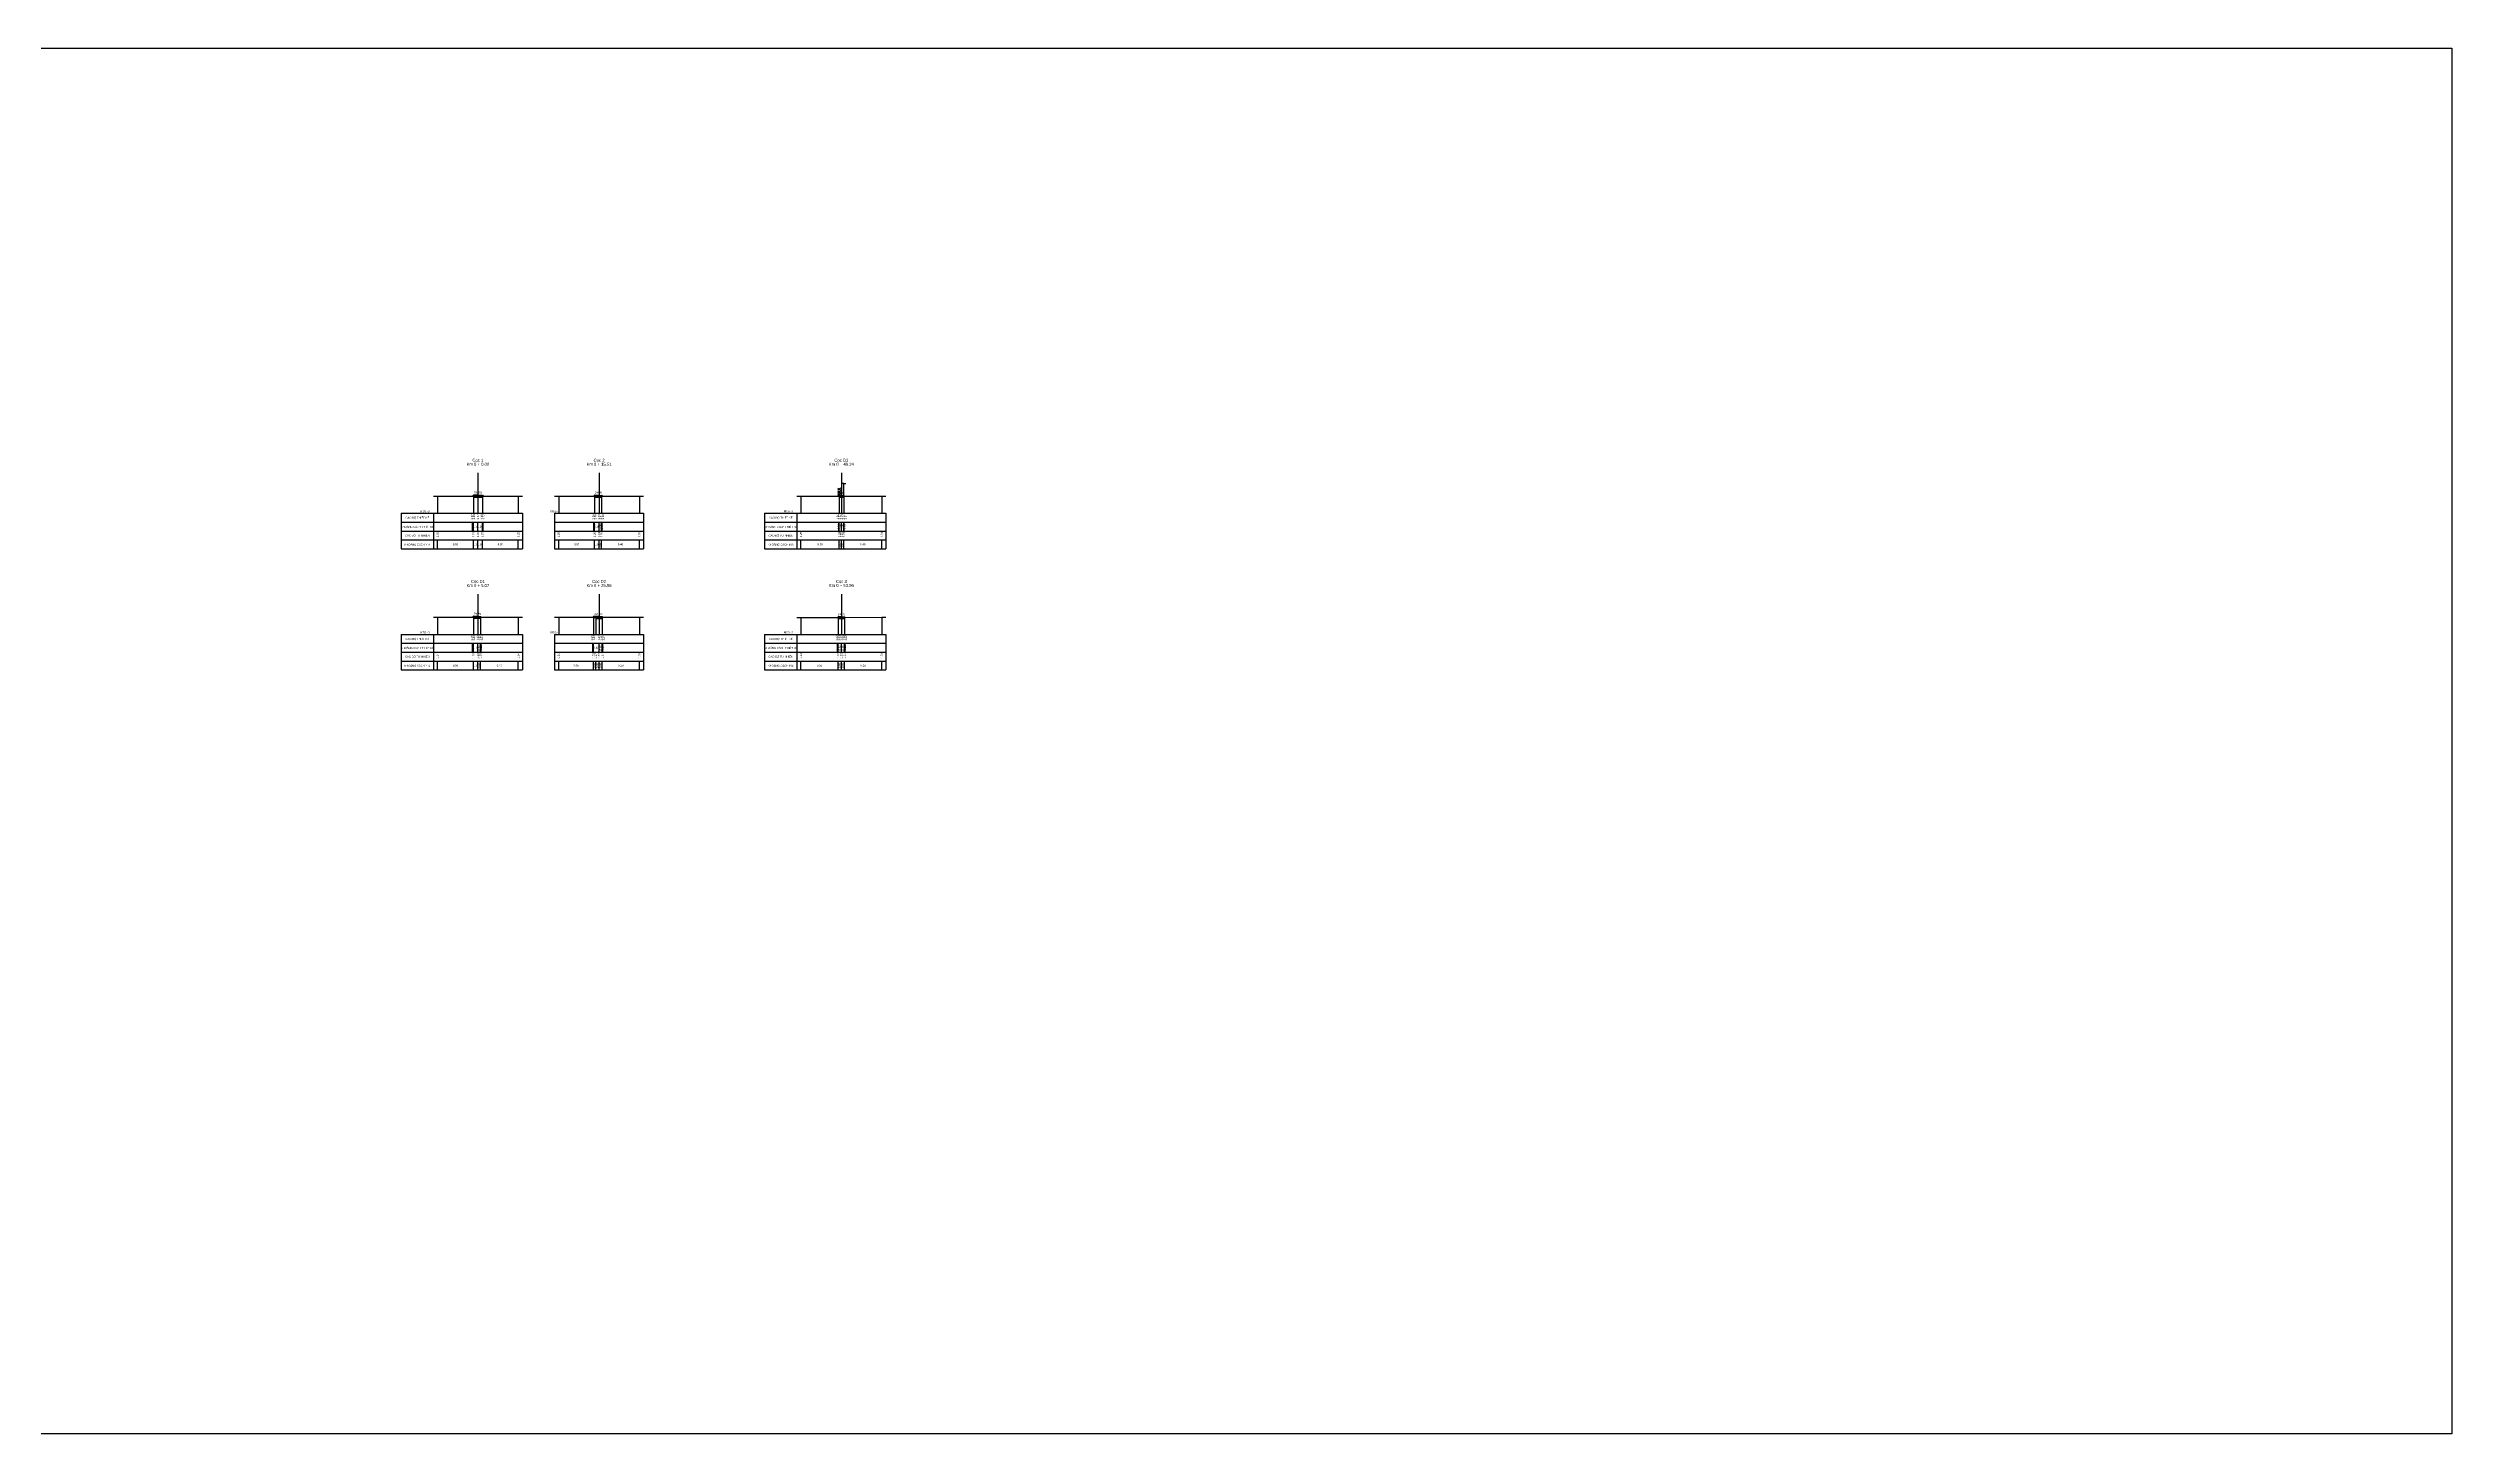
# Model space of a CAD drawing. Header units: inches. Extents: x -261 to 1013, y -2511 to 313.
# Drawn here: x 374 to 969, y -2114 to -1770 of the extents above; entities that cross this region are included whole.
import ezdxf
from ezdxf.enums import TextEntityAlignment as Align

# ---------------------------------------------------------------- set-up
doc = ezdxf.new("R2010")
doc.units = ezdxf.units.IN
doc.header["$MEASUREMENT"] = 0
for name, color, linetype in [('Bang TN tu nhien', 3, 'Continuous'), ('Dien thiet ke TN', 2, 'Continuous'), ('Duong cu', 8, 'Continuous'), ('Duong do thiet ke', 2, 'Continuous'), ('Duong dong trac ngang tu nhien', 9, 'Continuous'), ('KH_VAT', 8, 'Continuous'), ('Khuon duong1', 14, 'Continuous'), ('Mat duong PD 1', 1, 'Continuous'), ('Taluy', 1, 'Continuous'), ('Trac ngang tu nhien', 3, 'Continuous'), ('TracNgang', 7, 'Continuous')]:
    doc.layers.add(name, color=color, linetype=linetype)
doc.styles.add('BangTN', font='viet buddy.shx', dxfattribs={"width": 0.8})

# ---------------------------------------------------------------- blocks, each defined once
blk = doc.blocks.new('HANGRAO')
at = {"color": 2, "linetype": 'Continuous'}
for p, q in [((-1.3, 6.7), (1.2, 4.8)), ((1.2, 6.7), (-1.3, 4.8)), ((1.2, 4.4), (-1.3, 2.5)), ((-1.3, 4.4), (1.2, 2.5)), ((-1.3, 2.1), (1.2, 0.2)), ((1.2, 2.1), (-1.3, 0.2))]:
    blk.add_line(p, q, dxfattribs=at)
blk = doc.blocks.new('ChieuDungVat3.dwg')
at = {"layer": 'KH_VAT', "color": 1, "xscale": 1.5, "yscale": 1.5, "zscale": 1.5}
blk.add_blockref('HANGRAO', (0, 0), dxfattribs=at)
blk = doc.blocks.new('CHIEUDUNGVAT12')
at = {"layer": 'KH_VAT', "color": 1}
for q in [(-2.5, 15.6), (2.5, 15.6)]:
    blk.add_line((0, 15.6), q, dxfattribs=at)
at = {"layer": 'KH_VAT', "color": 7}
blk.add_lwpolyline([(0, 0), (0, 15.6)], dxfattribs=at)
blk = doc.blocks.new('ChieuDungVat4.dwg')
at = {"layer": 'KH_VAT', "color": 1}
blk.add_blockref('CHIEUDUNGVAT12', (0, 0), dxfattribs=at)

msp = doc.modelspace()

# ---------------------------------------------------------------- linework, layer by layer
msp.add_lwpolyline([(-221.37, -1770.44), (969.22, -1770.44), (969.22, -2113.56), (-221.37, -2113.56)], close=True)
at = {"layer": 'Bang TN tu nhien', "color": 3}
for p, q in [((480.37, -1875.61), (480.37, -1885.61)), ((510.37, -1875.61), (510.37, -1885.61)), ((570.37, -1875.61), (570.37, -1885.61)), ((461.37, -1885.61), (461.37, -1894.41)), ((461.37, -1885.61), (491.37, -1885.61)), ((469.37, -1885.61), (469.37, -1894.41)), ((491.37, -1885.61), (491.37, -1894.41)), ((499.37, -1885.61), (499.37, -1894.41)), ((499.37, -1885.61), (521.37, -1885.61)), ((521.37, -1885.61), (521.37, -1894.41)), ((551.37, -1885.61), (551.37, -1894.41)), ((551.37, -1885.61), (581.37, -1885.61)), ((559.37, -1885.61), (559.37, -1894.41)), ((581.37, -1885.61), (581.37, -1894.41)), ((461.37, -1887.81), (491.37, -1887.81)), ((461.37, -1890.01), (491.37, -1890.01)), ((461.37, -1892.21), (491.37, -1892.21)), ((499.37, -1887.81), (521.37, -1887.81)), ((499.37, -1890.01), (521.37, -1890.01)), ((499.37, -1892.21), (521.37, -1892.21)), ((551.37, -1887.81), (581.37, -1887.81)), ((551.37, -1890.01), (581.37, -1890.01)), ((551.37, -1892.21), (581.37, -1892.21)), ((461.37, -1894.41), (491.37, -1894.41)), ((499.37, -1894.41), (521.37, -1894.41)), ((551.37, -1894.41), (581.37, -1894.41)), ((480.37, -1905.61), (480.37, -1915.61)), ((510.37, -1905.61), (510.37, -1915.61)), ((570.37, -1905.61), (570.37, -1915.61)), ((461.37, -1915.61), (461.37, -1924.41)), ((461.37, -1915.61), (491.37, -1915.61)), ((469.37, -1915.61), (469.37, -1924.41)), ((491.37, -1915.61), (491.37, -1924.41)), ((499.37, -1915.61), (499.37, -1924.41)), ((499.37, -1915.61), (521.37, -1915.61)), ((521.37, -1915.61), (521.37, -1924.41)), ((551.37, -1915.61), (551.37, -1924.41)), ((551.37, -1915.61), (581.37, -1915.61)), ((559.37, -1915.61), (559.37, -1924.41)), ((581.37, -1915.61), (581.37, -1924.41)), ((461.37, -1917.81), (491.37, -1917.81)), ((461.37, -1920.01), (491.37, -1920.01)), ((461.37, -1922.21), (491.37, -1922.21)), ((499.37, -1917.81), (521.37, -1917.81)), ((499.37, -1920.01), (521.37, -1920.01)), ((499.37, -1922.21), (521.37, -1922.21)), ((551.37, -1917.81), (581.37, -1917.81)), ((551.37, -1920.01), (581.37, -1920.01)), ((551.37, -1922.21), (581.37, -1922.21)), ((461.37, -1924.41), (491.37, -1924.41)), ((499.37, -1924.41), (521.37, -1924.41)), ((551.37, -1924.41), (581.37, -1924.41))]:
    msp.add_line(p, q, dxfattribs=at)
at = {"layer": 'Dien thiet ke TN'}
for p, q in [((479.27, -1881.11), (479.27, -1885.61)), ((479.27, -1881.11), (479.27, -1885.61)), ((479.27, -1881.11), (479.27, -1885.61)), ((479.27, -1881.11), (479.27, -1885.61)), ((479.27, -1881.11), (479.27, -1885.61)), ((481.47, -1881.11), (481.47, -1885.61)), ((481.47, -1881.11), (481.47, -1885.61)), ((481.47, -1881.11), (481.47, -1885.61)), ((481.47, -1881.11), (481.47, -1885.61)), ((481.47, -1881.11), (481.47, -1885.61)), ((480.37, -1881.14), (480.37, -1885.61)), ((480.37, -1881.14), (480.37, -1885.61)), ((509.27, -1881.16), (509.27, -1885.61)), ((509.27, -1881.16), (509.27, -1885.61)), ((509.27, -1881.16), (509.27, -1885.61)), ((509.27, -1881.16), (509.27, -1885.61)), ((509.27, -1881.16), (509.27, -1885.61)), ((510.37, -1881.18), (510.37, -1885.61)), ((510.37, -1881.18), (510.37, -1885.61)), ((510.97, -1881.17), (510.97, -1885.61)), ((510.97, -1881.17), (510.97, -1885.61)), ((510.97, -1881.17), (510.97, -1885.61)), ((510.97, -1881.17), (510.97, -1885.61)), ((510.97, -1881.17), (510.97, -1885.61)), ((569.87, -1881.24), (569.87, -1885.61)), ((569.87, -1881.24), (569.87, -1885.61)), ((569.87, -1881.24), (569.87, -1885.61)), ((569.87, -1881.24), (569.87, -1885.61)), ((569.87, -1881.24), (569.87, -1885.61)), ((570.37, -1881.25), (570.37, -1885.61)), ((570.37, -1881.25), (570.37, -1885.61)), ((570.97, -1881.24), (570.97, -1885.61)), ((570.97, -1881.24), (570.97, -1885.61)), ((570.97, -1881.24), (570.97, -1885.61)), ((570.97, -1881.24), (570.97, -1885.61)), ((570.97, -1881.24), (570.97, -1885.61)), ((479.27, -1911.13), (479.27, -1915.61)), ((479.27, -1911.13), (479.27, -1915.61)), ((479.27, -1911.13), (479.27, -1915.61)), ((479.27, -1911.13), (479.27, -1915.61)), ((479.27, -1911.13), (479.27, -1915.61)), ((480.37, -1911.15), (480.37, -1915.61)), ((480.37, -1911.15), (480.37, -1915.61)), ((480.97, -1911.14), (480.97, -1915.61)), ((480.97, -1911.14), (480.97, -1915.61)), ((480.97, -1911.14), (480.97, -1915.61)), ((480.97, -1911.14), (480.97, -1915.61)), ((480.97, -1911.14), (480.97, -1915.61)), ((508.97, -1911.18), (508.97, -1915.61)), ((508.97, -1911.18), (508.97, -1915.61)), ((508.97, -1911.18), (508.97, -1915.61)), ((508.97, -1911.18), (508.97, -1915.61)), ((508.97, -1911.18), (508.97, -1915.61)), ((510.37, -1911.21), (510.37, -1915.61)), ((510.37, -1911.21), (510.37, -1915.61)), ((511.17, -1911.19), (511.17, -1915.61)), ((511.17, -1911.19), (511.17, -1915.61)), ((511.17, -1911.19), (511.17, -1915.61)), ((511.17, -1911.19), (511.17, -1915.61)), ((511.17, -1911.19), (511.17, -1915.61)), ((569.57, -1911.27), (569.57, -1915.61)), ((569.57, -1911.27), (569.57, -1915.61)), ((569.57, -1911.27), (569.57, -1915.61)), ((569.57, -1911.27), (569.57, -1915.61)), ((569.57, -1911.27), (569.57, -1915.61)), ((570.37, -1911.29), (570.37, -1915.61)), ((570.37, -1911.29), (570.37, -1915.61)), ((571.17, -1911.27), (571.17, -1915.61)), ((571.17, -1911.27), (571.17, -1915.61)), ((571.17, -1911.27), (571.17, -1915.61)), ((571.17, -1911.27), (571.17, -1915.61)), ((571.17, -1911.27), (571.17, -1915.61))]:
    msp.add_line(p, q, dxfattribs=at)
at = {"layer": 'Duong cu'}
for points in [[(479.27, -1881.34), (479.27, -1881.63), (480.37, -1881.6), (481.47, -1881.63), (481.47, -1881.34)], [(479.27, -1881.41), (480.37, -1881.38), (481.47, -1881.41)], [(479.27, -1881.51), (480.37, -1881.48), (481.47, -1881.51)], [(509.27, -1881.35), (509.27, -1881.64), (510.37, -1881.66), (510.97, -1881.64), (510.97, -1881.35)], [(509.27, -1881.42), (510.37, -1881.44), (510.97, -1881.42)], [(509.27, -1881.52), (510.37, -1881.54), (510.97, -1881.52)], [(569.87, -1881.37), (569.87, -1881.66), (570.37, -1881.65), (570.97, -1881.66), (570.97, -1881.37)], [(569.87, -1881.44), (570.37, -1881.43), (570.97, -1881.44)], [(569.87, -1881.54), (570.37, -1881.53), (570.97, -1881.54)], [(479.27, -1911.36), (479.27, -1911.65), (480.37, -1911.62), (480.97, -1911.65), (480.97, -1911.36)], [(479.27, -1911.43), (480.37, -1911.4), (480.97, -1911.43)], [(479.27, -1911.53), (480.37, -1911.5), (480.97, -1911.53)], [(509.57, -1911.34), (509.57, -1911.63), (510.37, -1911.63), (511.17, -1911.63), (511.17, -1911.34)], [(509.57, -1911.41), (510.37, -1911.41), (511.17, -1911.41)], [(509.57, -1911.51), (510.37, -1911.51), (511.17, -1911.51)], [(569.57, -1911.39), (569.57, -1911.68), (570.37, -1911.68), (571.17, -1911.68), (571.17, -1911.39)], [(569.57, -1911.46), (570.37, -1911.46), (571.17, -1911.46)], [(569.57, -1911.56), (570.37, -1911.56), (571.17, -1911.56)]]:
    msp.add_lwpolyline(points, dxfattribs=at)
at = {"layer": 'Duong do thiet ke', "color": 1}
for centre in [(480.37, -1881.14), (510.37, -1881.18), (570.37, -1881.25), (480.37, -1911.15), (510.37, -1911.21), (570.37, -1911.29)]:
    msp.add_circle(centre, 0.1, dxfattribs=at)
at = {"layer": 'Duong dong trac ngang tu nhien', "color": 8}
for p, q in [((470.37, -1881.34), (470.37, -1885.61)), ((479.27, -1881.34), (479.27, -1885.61)), ((480.37, -1881.31), (480.37, -1885.61)), ((481.47, -1881.34), (481.47, -1885.61)), ((490.37, -1881.36), (490.37, -1885.61)), ((500.37, -1881.35), (500.37, -1885.61)), ((509.27, -1881.35), (509.27, -1885.61)), ((510.37, -1881.37), (510.37, -1885.61)), ((510.97, -1881.35), (510.97, -1885.61)), ((520.37, -1881.36), (520.37, -1885.61)), ((560.37, -1881.36), (560.37, -1885.61)), ((569.87, -1881.37), (569.87, -1885.61)), ((570.37, -1881.36), (570.37, -1885.61)), ((570.97, -1881.37), (570.97, -1885.61)), ((580.37, -1881.37), (580.37, -1885.61)), ((470.37, -1911.36), (470.37, -1915.61)), ((479.27, -1911.36), (479.27, -1915.61)), ((480.37, -1911.33), (480.37, -1915.61)), ((480.97, -1911.36), (480.97, -1915.61)), ((490.37, -1911.36), (490.37, -1915.61)), ((500.37, -1911.36), (500.37, -1915.61)), ((508.97, -1911.36), (508.97, -1915.61)), ((509.57, -1911.34), (509.57, -1915.61)), ((510.37, -1911.34), (510.37, -1915.61)), ((511.17, -1911.34), (511.17, -1915.61)), ((520.37, -1911.35), (520.37, -1915.61)), ((560.37, -1911.39), (560.37, -1915.61)), ((569.57, -1911.39), (569.57, -1915.61)), ((570.37, -1911.39), (570.37, -1915.61)), ((571.17, -1911.39), (571.17, -1915.61)), ((580.37, -1911.37), (580.37, -1915.61))]:
    msp.add_line(p, q, dxfattribs=at)
at = {"layer": 'Khuon duong1', "color": 3}
for points in [[(479.27, -1881.11), (479.27, -1881.26), (479.27, -1881.36), (480.37, -1881.39), (480.37, -1881.29), (480.37, -1881.14)], [(480.37, -1881.14), (480.37, -1881.29), (480.37, -1881.39), (481.47, -1881.36), (481.47, -1881.26), (481.47, -1881.11)], [(509.27, -1881.16), (509.27, -1881.31), (509.27, -1881.41), (510.37, -1881.43), (510.37, -1881.33), (510.37, -1881.18)], [(510.37, -1881.18), (510.37, -1881.33), (510.37, -1881.43), (510.97, -1881.42), (510.97, -1881.32), (510.97, -1881.17)], [(569.87, -1881.24), (569.87, -1881.39), (569.87, -1881.49), (570.37, -1881.5), (570.37, -1881.4), (570.37, -1881.25)], [(570.37, -1881.25), (570.37, -1881.4), (570.37, -1881.5), (570.97, -1881.49), (570.97, -1881.39), (570.97, -1881.24)], [(479.27, -1911.13), (479.27, -1911.28), (479.27, -1911.38), (480.37, -1911.4), (480.37, -1911.3), (480.37, -1911.15)], [(480.37, -1911.15), (480.37, -1911.3), (480.37, -1911.4), (480.97, -1911.39), (480.97, -1911.29), (480.97, -1911.14)], [(508.97, -1911.18), (508.97, -1911.33), (508.97, -1911.43), (510.37, -1911.46), (510.37, -1911.36), (510.37, -1911.21)], [(510.37, -1911.21), (510.37, -1911.36), (510.37, -1911.46), (511.17, -1911.44), (511.17, -1911.34), (511.17, -1911.19)], [(569.57, -1911.27), (569.57, -1911.42), (569.57, -1911.52), (570.37, -1911.54), (570.37, -1911.44), (570.37, -1911.29)], [(570.37, -1911.29), (570.37, -1911.44), (570.37, -1911.54), (571.17, -1911.52), (571.17, -1911.42), (571.17, -1911.27)]]:
    msp.add_lwpolyline(points, dxfattribs=at)
at = {"layer": 'Khuon duong1', "color": 2}
for points in [[(479.27, -1881.26), (480.37, -1881.29)], [(480.37, -1881.29), (481.47, -1881.26)], [(509.27, -1881.31), (510.37, -1881.33)], [(510.37, -1881.33), (510.97, -1881.32)], [(569.87, -1881.39), (570.37, -1881.4)], [(570.37, -1881.4), (570.97, -1881.39)], [(479.27, -1911.28), (480.37, -1911.3)], [(480.37, -1911.3), (480.97, -1911.29)], [(508.97, -1911.33), (510.37, -1911.36)], [(510.37, -1911.36), (511.17, -1911.34)], [(569.57, -1911.42), (570.37, -1911.44)], [(570.37, -1911.44), (571.17, -1911.42)]]:
    msp.add_lwpolyline(points, dxfattribs=at)
at = {"layer": 'Mat duong PD 1'}
for points in [[(480.37, -1881.14), (479.27, -1881.11)], [(480.37, -1881.14), (481.47, -1881.11)], [(510.37, -1881.18), (509.27, -1881.16)], [(510.37, -1881.18), (510.97, -1881.17)], [(570.37, -1881.25), (569.87, -1881.24)], [(570.37, -1881.25), (570.97, -1881.24)], [(480.37, -1911.15), (479.27, -1911.13)], [(480.37, -1911.15), (480.97, -1911.14)], [(510.37, -1911.21), (508.97, -1911.18)], [(510.37, -1911.21), (511.17, -1911.19)], [(570.37, -1911.29), (569.57, -1911.27)], [(570.37, -1911.29), (571.17, -1911.27)]]:
    msp.add_lwpolyline(points, dxfattribs=at)
at = {"layer": 'Taluy'}
for points in [[(479.27, -1881.11), (479.05, -1881.34), (479.05, -1881.34)], [(481.47, -1881.11), (481.69, -1881.34), (481.69, -1881.34)], [(509.27, -1881.16), (509.08, -1881.35), (509.08, -1881.35)], [(510.97, -1881.17), (511.15, -1881.35), (511.15, -1881.35)], [(569.87, -1881.24), (569.74, -1881.37), (569.74, -1881.37)], [(570.97, -1881.24), (571.1, -1881.37), (571.1, -1881.37)], [(479.27, -1911.13), (479.04, -1911.36), (479.04, -1911.36)], [(480.97, -1911.14), (481.19, -1911.36), (481.19, -1911.36)], [(508.97, -1911.18), (508.79, -1911.36), (508.79, -1911.36)], [(511.17, -1911.19), (511.31, -1911.34), (511.31, -1911.34)], [(569.57, -1911.27), (569.45, -1911.39), (569.45, -1911.39)], [(571.17, -1911.27), (571.28, -1911.39), (571.28, -1911.39)]]:
    msp.add_lwpolyline(points, dxfattribs=at)
at = {"layer": 'Trac ngang tu nhien', "color": 3}
for points in [[(469.37, -1881.34), (470.37, -1881.34), (479.27, -1881.34), (480.37, -1881.31), (481.47, -1881.34), (490.37, -1881.36), (491.37, -1881.36)], [(499.37, -1881.35), (500.37, -1881.35), (509.27, -1881.35), (510.37, -1881.37), (510.97, -1881.35), (520.37, -1881.36), (521.37, -1881.36)], [(559.37, -1881.36), (560.37, -1881.36), (569.87, -1881.37), (570.37, -1881.36), (570.97, -1881.37), (580.37, -1881.37), (581.37, -1881.37)], [(469.37, -1911.36), (470.37, -1911.36), (479.27, -1911.36), (480.37, -1911.33), (480.97, -1911.36), (490.37, -1911.36), (491.37, -1911.36)], [(499.37, -1911.36), (500.37, -1911.36), (508.97, -1911.36), (509.57, -1911.34), (510.37, -1911.34), (511.17, -1911.34), (520.37, -1911.35), (521.37, -1911.35)], [(559.37, -1911.39), (560.37, -1911.39), (569.57, -1911.39), (570.37, -1911.39), (571.17, -1911.39), (580.37, -1911.37), (581.37, -1911.37)]]:
    msp.add_lwpolyline(points, dxfattribs=at)
at = {"layer": 'TracNgang', "color": 3}
for p, q in [((470.37, -1894.41), (470.37, -1892.21)), ((479.27, -1894.41), (479.27, -1892.21)), ((480.37, -1894.41), (480.37, -1892.21)), ((481.47, -1894.41), (481.47, -1892.21)), ((490.37, -1894.41), (490.37, -1892.21)), ((500.37, -1894.41), (500.37, -1892.21)), ((509.27, -1894.41), (509.27, -1892.21)), ((510.37, -1894.41), (510.37, -1892.21)), ((510.97, -1894.41), (510.97, -1892.21)), ((520.37, -1894.41), (520.37, -1892.21)), ((560.37, -1894.41), (560.37, -1892.21)), ((569.87, -1894.41), (569.87, -1892.21)), ((570.37, -1894.41), (570.37, -1892.21)), ((570.97, -1894.41), (570.97, -1892.21)), ((580.37, -1894.41), (580.37, -1892.21)), ((470.37, -1924.41), (470.37, -1922.21)), ((479.27, -1924.41), (479.27, -1922.21)), ((480.37, -1924.41), (480.37, -1922.21)), ((480.97, -1924.41), (480.97, -1922.21)), ((490.37, -1924.41), (490.37, -1922.21)), ((500.37, -1924.41), (500.37, -1922.21)), ((508.97, -1924.41), (508.97, -1922.21)), ((509.57, -1924.41), (509.57, -1922.21)), ((510.37, -1924.41), (510.37, -1922.21)), ((511.17, -1924.41), (511.17, -1922.21)), ((520.37, -1924.41), (520.37, -1922.21)), ((560.37, -1924.41), (560.37, -1922.21)), ((569.57, -1924.41), (569.57, -1922.21)), ((570.37, -1924.41), (570.37, -1922.21)), ((571.17, -1924.41), (571.17, -1922.21)), ((580.37, -1924.41), (580.37, -1922.21))]:
    msp.add_line(p, q, dxfattribs=at)
at = {"layer": 'TracNgang', "color": 2}
for p, q in [((479.05, -1890.01), (479.05, -1887.81)), ((479.27, -1890.01), (479.27, -1887.81)), ((480.37, -1890.01), (480.37, -1887.81)), ((481.47, -1890.01), (481.47, -1887.81)), ((481.69, -1890.01), (481.69, -1887.81)), ((509.08, -1890.01), (509.08, -1887.81)), ((509.27, -1890.01), (509.27, -1887.81)), ((510.37, -1890.01), (510.37, -1887.81)), ((510.97, -1890.01), (510.97, -1887.81)), ((511.15, -1890.01), (511.15, -1887.81)), ((569.74, -1890.01), (569.74, -1887.81)), ((569.87, -1890.01), (569.87, -1887.81)), ((570.37, -1890.01), (570.37, -1887.81)), ((570.97, -1890.01), (570.97, -1887.81)), ((571.1, -1890.01), (571.1, -1887.81)), ((479.04, -1920.01), (479.04, -1917.81)), ((479.27, -1920.01), (479.27, -1917.81)), ((480.37, -1920.01), (480.37, -1917.81)), ((480.97, -1920.01), (480.97, -1917.81)), ((481.19, -1920.01), (481.19, -1917.81)), ((508.79, -1920.01), (508.79, -1917.81)), ((508.97, -1920.01), (508.97, -1917.81)), ((510.37, -1920.01), (510.37, -1917.81)), ((511.17, -1920.01), (511.17, -1917.81)), ((511.31, -1920.01), (511.31, -1917.81)), ((569.45, -1920.01), (569.45, -1917.81)), ((569.57, -1920.01), (569.57, -1917.81)), ((570.37, -1920.01), (570.37, -1917.81)), ((571.17, -1920.01), (571.17, -1917.81)), ((571.28, -1920.01), (571.28, -1917.81))]:
    msp.add_line(p, q, dxfattribs=at)

# ---------------------------------------------------------------- block references
at = {"color": 3, "xscale": 0.2, "yscale": 0.2000000000000002, "zscale": 0.2}
for name, p in [('ChieuDungVat3.dwg', (569.87, -1881.37)), ('ChieuDungVat4.dwg', (570.97, -1881.37))]:
    msp.add_blockref(name, p, dxfattribs=at)

# ---------------------------------------------------------------- texts
at = {"layer": 'Bang TN tu nhien', "color": 3, "style": 'BangTN', "width": 0.8}
for s, p in [('CAO ĐỘ THIẾT KẾ', (465.37, -1886.71)), ('CAO ĐỘ THIẾT KẾ', (555.37, -1886.71)), ('KHOẢNG CÁCH THIÊT KẾ', (465.37, -1888.91)), ('KHOẢNG CÁCH MIA', (465.37, -1893.31)), ('CAO ĐỘ TỰ NHIÊN', (465.37, -1891.11)), ('KHOẢNG CÁCH THIÊT KẾ', (555.37, -1888.91)), ('KHOẢNG CÁCH MIA', (555.37, -1893.31)), ('CAO ĐỘ TỰ NHIÊN', (555.37, -1891.11)), ('CAO ĐỘ THIẾT KẾ', (465.37, -1916.71)), ('CAO ĐỘ THIẾT KẾ', (555.37, -1916.71)), ('KHOẢNG CÁCH THIÊT KẾ', (465.37, -1918.91)), ('CAO ĐỘ TỰ NHIÊN', (465.37, -1921.11)), ('KHOẢNG CÁCH THIÊT KẾ', (555.37, -1918.91)), ('CAO ĐỘ TỰ NHIÊN', (555.37, -1921.11)), ('KHOẢNG CÁCH MIA', (465.37, -1923.31)), ('KHOẢNG CÁCH MIA', (555.37, -1923.31))]:
    msp.add_text(s, height=0.5, dxfattribs=at).set_placement(p, align=Align.MIDDLE)
at = {"layer": 'Dien thiet ke TN', "color": 2, "style": 'BangTN', "width": 0.8}
for rotation, p in [(358.85424, (479.82, -1880.87)), (1.14576, (480.91, -1880.87)), (358.85424, (509.82, -1880.92)), (1.14576, (510.66, -1880.92)), (358.85424, (570.12, -1880.99)), (1.14576, (570.66, -1880.99)), (358.85424, (479.82, -1910.89)), (1.14576, (480.66, -1910.89)), (358.85424, (509.67, -1910.94)), (1.14576, (510.76, -1910.95)), (358.85424, (569.97, -1911.03)), (1.14576, (570.76, -1911.03))]:
    msp.add_text('2%', height=0.5, rotation=rotation, dxfattribs=at).set_placement(p, align=Align.BOTTOM_CENTER)
at = {"layer": 'Trac ngang tu nhien', "color": 3, "style": 'BangTN'}
for s, p in [('Km 0 + 0.00', (480.37, -1873.86)), ('Cọc 1', (480.37, -1872.86)), ('Km 0 + 15.51', (510.37, -1873.86)), ('Cọc 2', (510.37, -1872.86)), ('Km 0 + 40.24', (570.37, -1873.86)), ('Cọc D3', (570.37, -1872.86)), ('Km 0 + 5.07', (480.37, -1903.86)), ('Cọc D1', (480.37, -1902.86)), ('Km 0 + 25.95', (510.37, -1903.86)), ('Cọc D2', (510.37, -1902.86)), ('Km 0 + 53.96', (570.37, -1903.86)), ('Cọc 3', (570.37, -1902.86))]:
    msp.add_text(s, height=0.75, dxfattribs=at).set_placement(p, align=Align.CENTER)
at = {"layer": 'Trac ngang tu nhien', "color": 3, "char_height": 0.5, "style": 'BangTN'}
for insert, attachment_point in [((468.37, -1885.36), 9), ((498.37, -1885.36), 7), ((558.37, -1885.36), 9), ((468.37, -1915.36), 9), ((498.37, -1915.36), 7), ((558.37, -1915.36), 9)]:
    msp.add_mtext('MSS -3', dxfattribs=dict(at, insert=insert, attachment_point=attachment_point))
at = {"layer": 'TracNgang', "color": 2, "style": 'BangTN', "width": 0.8}
for s, p in [('1.27', (478.91, -1885.86)), ('1.49', (479.41, -1885.86)), ('1.47', (480.37, -1885.86)), ('1.49', (481.33, -1885.86)), ('1.27', (481.83, -1885.86)), ('1.26', (508.92, -1885.86)), ('1.45', (509.42, -1885.86)), ('1.43', (510.32, -1885.86)), ('1.44', (510.82, -1885.86)), ('1.26', (511.32, -1885.86)), ('1.24', (569.46, -1885.86)), ('1.37', (569.96, -1885.86)), ('1.36', (570.33, -1885.86)), ('1.37', (570.83, -1885.86)), ('1.24', (571.33, -1885.86)), ('1.25', (478.9, -1915.86)), ('1.48', (479.4, -1915.86)), ('1.46', (480.34, -1915.86)), ('1.47', (480.84, -1915.86)), ('1.25', (481.34, -1915.86)), ('1.25', (508.63, -1915.86)), ('1.43', (509.13, -1915.86)), ('1.40', (510.37, -1915.86)), ('1.41', (510.99, -1915.86)), ('1.27', (511.49, -1915.86)), ('1.22', (569.26, -1915.86)), ('1.34', (569.76, -1915.86)), ('1.32', (570.37, -1915.86)), ('1.34', (570.98, -1915.86)), ('1.22', (571.48, -1915.86))]:
    msp.add_text(s, height=0.5, rotation=90, dxfattribs=at).set_placement(p, align=Align.MIDDLE_RIGHT)
at = {"layer": 'TracNgang', "color": 3, "style": 'BangTN', "width": 0.8}
for s, p in [('1.26', (470.37, -1890.26)), ('1.27', (479.27, -1890.26)), ('1.30', (480.37, -1890.26)), ('1.27', (481.47, -1890.26)), ('1.25', (490.37, -1890.26)), ('1.25', (500.37, -1890.26)), ('1.26', (509.27, -1890.26)), ('1.24', (510.37, -1890.26)), ('1.26', (510.97, -1890.26)), ('1.25', (520.37, -1890.26)), ('1.25', (560.37, -1890.26)), ('1.24', (569.87, -1890.26)), ('1.25', (570.37, -1890.26)), ('1.24', (570.97, -1890.26)), ('1.24', (580.37, -1890.26)), ('1.24', (470.37, -1920.26)), ('1.25', (479.27, -1920.26)), ('1.28', (480.37, -1920.26)), ('1.25', (480.97, -1920.26)), ('1.24', (490.37, -1920.26)), ('1.24', (500.37, -1920.26)), ('1.25', (508.97, -1920.26)), ('1.27', (509.57, -1920.26)), ('1.27', (510.37, -1920.26)), ('1.27', (511.17, -1920.26)), ('1.26', (520.37, -1920.26)), ('1.21', (560.37, -1920.26)), ('1.22', (569.57, -1920.26)), ('1.22', (570.37, -1920.26)), ('1.22', (571.17, -1920.26)), ('1.23', (580.37, -1920.26))]:
    msp.add_text(s, height=0.5, rotation=90, dxfattribs=at).set_placement(p, align=Align.MIDDLE_RIGHT)
at = {"layer": 'TracNgang', "color": 2, "style": 'BangTN', "width": 0.8}
for s, p in [('0.22', (479.16, -1888.91)), ('0.22', (481.58, -1888.91)), ('0.19', (509.17, -1888.91)), ('0.60', (510.61, -1888.91)), ('0.18', (511.11, -1888.91)), ('0.13', (569.61, -1888.91)), ('0.50', (570.11, -1888.91)), ('0.60', (570.61, -1888.91)), ('0.13', (571.11, -1888.91)), ('0.23', (479.15, -1918.91)), ('0.60', (480.62, -1918.91)), ('0.22', (481.12, -1918.91)), ('0.18', (508.88, -1918.91)), ('0.80', (510.75, -1918.91)), ('0.14', (511.25, -1918.91)), ('0.12', (569.49, -1918.91)), ('0.80', (569.99, -1918.91)), ('0.80', (570.75, -1918.91)), ('0.12', (571.25, -1918.91))]:
    msp.add_text(s, height=0.5, rotation=90, dxfattribs=at).set_placement(p, align=Align.MIDDLE)
for s, p in [('1.10', (479.82, -1888.91)), ('1.10', (480.92, -1888.91)), ('1.10', (509.82, -1888.91)), ('1.10', (479.82, -1918.91)), ('1.40', (509.67, -1918.91))]:
    msp.add_text(s, height=0.5, dxfattribs=at).set_placement(p, align=Align.MIDDLE)
at = {"layer": 'TracNgang', "color": 3, "style": 'BangTN', "width": 0.8}
for s, p in [('0.60', (510.67, -1893.31)), ('0.50', (570.12, -1893.31)), ('0.60', (570.67, -1893.31)), ('0.60', (480.67, -1923.31)), ('0.60', (509.27, -1923.31)), ('0.80', (509.97, -1923.31)), ('0.80', (510.77, -1923.31)), ('0.80', (569.97, -1923.31)), ('0.80', (570.77, -1923.31))]:
    msp.add_text(s, height=0.5, rotation=90, dxfattribs=at).set_placement(p, align=Align.MIDDLE)
for s, p in [('8.90', (474.82, -1893.31)), ('1.10', (479.82, -1893.31)), ('1.10', (480.92, -1893.31)), ('8.90', (485.92, -1893.31)), ('8.90', (504.82, -1893.31)), ('1.10', (509.82, -1893.31)), ('9.40', (515.67, -1893.31)), ('9.50', (565.12, -1893.31)), ('9.40', (575.67, -1893.31)), ('8.90', (474.82, -1923.31)), ('1.10', (479.82, -1923.31)), ('9.40', (485.67, -1923.31)), ('8.60', (504.67, -1923.31)), ('9.20', (515.77, -1923.31)), ('9.20', (564.97, -1923.31)), ('9.20', (575.77, -1923.31))]:
    msp.add_text(s, height=0.5, dxfattribs=at).set_placement(p, align=Align.MIDDLE)

doc.saveas('drawing.dxf')
